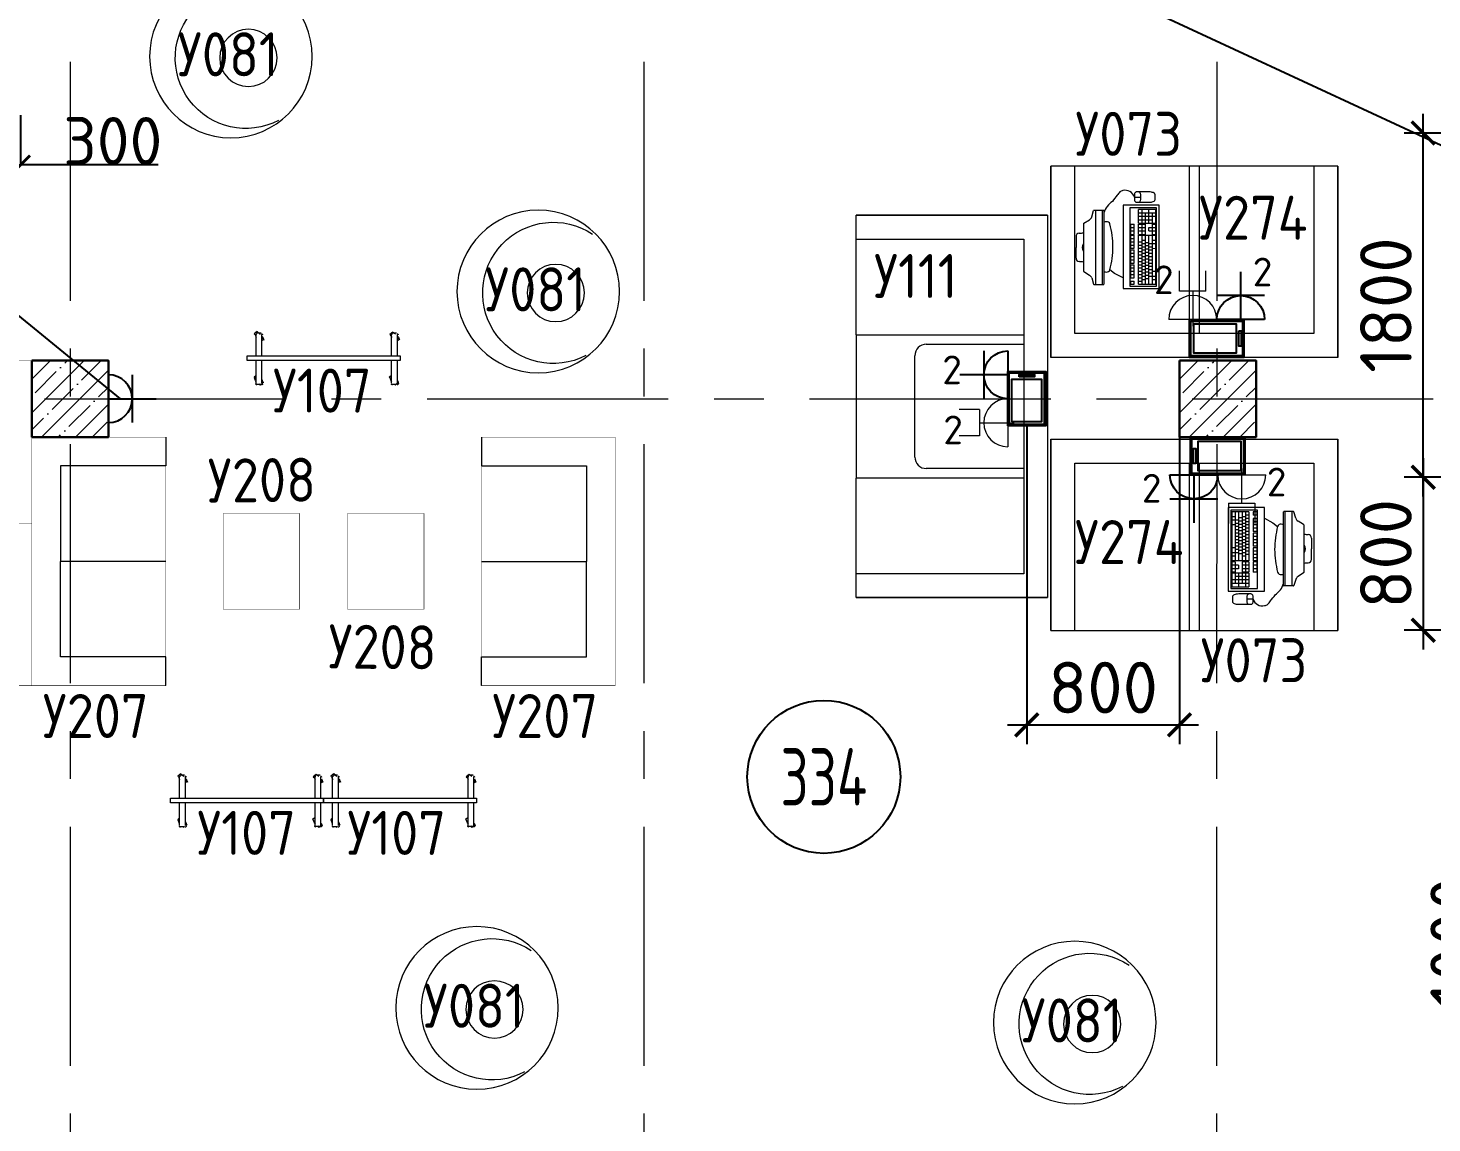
# Model space of a CAD drawing. Header units: millimetres. Extents: x -8417289 to 9420486, y 0 to 166066.
# Drawn here: x 63422 to 70762, y 120814 to 126539 of the extents above; entities that cross this region are included whole.
import ezdxf
from ezdxf import colors
from ezdxf.entities.mleader import LeaderData, LeaderLine
from ezdxf.enums import TextEntityAlignment as Align
from ezdxf.math import Vec2, Vec3

# ---------------------------------------------------------------- set-up
doc = ezdxf.new("R2010")
doc.units = ezdxf.units.MM
doc.header["$MEASUREMENT"] = 0
doc.header["$PDMODE"] = 3
doc.header["$PDSIZE"] = -4
doc.linetypes.add('CENTER', pattern=[2, 1.25, -0.25, 0.25, -0.25])
doc.layers.get('0').update_dxf_attribs({"color": 250, "lineweight": 9})
doc.layers.get('Defpoints').update_dxf_attribs({"color": 6})
for name, color, linetype, lineweight in [('АР_Колонны', 250, 'Continuous', 30), ('АР_Колонны Штрих', 250, 'Continuous', 5), ('АР_Маркер экспликации', 239, 'Continuous', 13), ('АР_Номер помещения', 1, 'Continuous', 25), ('АР_Оси', 195, 'Continuous', 9), ('ТХ_мебель передв', 250, 'Continuous', 13), ('ТХ_мебель_библ', 250, 'Continuous', 13), ('ТХ_обор_комп принт', 30, 'Continuous', 13), ('ТХ_ОСНОВНОЙ', 103, 'Continuous', 25), ('ТХ_розетки СС', 3, 'Continuous', 0)]:
    doc.layers.add(name, color=color, linetype=linetype, lineweight=lineweight)
doc.layers.add('ТХ_Задание КР', color=7, linetype='Continuous', true_color=0x9a5430)
for name, color, linetype in [('ТХ_мебель_библ_поз', 47, 'Continuous'), ('ТХ_обор_комп принт_поз', 30, 'Continuous'), ('ТХ_привязки ЭО', 96, 'Continuous'), ('ТХ_привязки_СС', 3, 'Continuous'), ('ТХ_привязки_ЭО', 96, 'Continuous'), ('ТХ_примечание', 40, 'Continuous'), ('ТХ_размеры', 240, 'Continuous'), ('ТХ_розетки ЭО', 86, 'Continuous')]:
    doc.layers.add(name, color=color, linetype=linetype)
doc.styles.add('GOST 2.304', font='CS_Gost2304.shx')
doc.styles.add('gost_A', font='CS_Gost2304.shx', dxfattribs={"width": 0.71})
doc.styles.add('ISOCPEUR', font='isocpeur.TTF')
doc.styles.add('ISOCPEUR_1', font='isocpeur.TTF', dxfattribs={"width": 0.9, "height": 250})
doc.styles.add('ГОСТ 2.304', font='isocpeur.TTF', dxfattribs={"width": 0.7})
doc.dimstyles.new('R_100', dxfattribs={"dimtxt": 270, "dimasz": 120, "dimexe": 100, "dimexo": 0, "dimgap": 60, "dimtad": 1, "dimdec": 0, "dimrnd": 50, "dimzin": 0, "dimdsep": 46, "dimtxsty": 'ISOCPEUR', "dimblk": 'ARCHTICK', "dimcen": 0, "dimdle": 100, "dimclrd": 256, "dimclre": 256, "dimclrt": 256, "dimadec": 0, "dimazin": 0, "dimtfac": 2, "dimtdec": 0, "dimtofl": 0, "dimtmove": 1, "dimatfit": 3, "dimfxl": 1, "dimtvp": 3, "dimtolj": 1, "dimtzin": 0, "dimarcsym": 0})
doc.dimstyles.new('Копия SPDS', dxfattribs={"dimtxt": 250, "dimasz": 100, "dimexe": 0.5, "dimexo": 0.625, "dimtad": 1, "dimdec": 0, "dimrnd": 10, "dimtxsty": 'ISOCPEUR', "dimblk": 'ARCHTICK', "dimcen": 2.5, "dimdle": 0.5, "dimclrd": 256, "dimclre": 256, "dimclrt": 256, "dimadec": 0, "dimazin": 2, "dimtfac": 0.75, "dimtdec": 0, "dimtmove": 1, "dimatfit": 3, "dimfxl": 1, "dimtolj": 1, "dimarcsym": 1})

# ---------------------------------------------------------------- blocks, each defined once
blk = doc.blocks.new('*U221')
at = {"layer": 'АР_Номер помещения', "color": 7}
blk.add_circle((-18064.7, 1960.7), 400, dxfattribs=at)
at = {"color": 7, "style": 'ISOCPEUR', "width": 0.7, "flags": 1}
blk.add_attdef('КАТЕГОРИЯ', (-499.2, -2092.2), '', height=250, dxfattribs=at)
at = {"layer": 'АР_Номер помещения', "color": 7, "style": 'ISOCPEUR', "width": 0.7}
blk.add_attdef('НОМЕР_ПОМЕЩЕНИЯ', text='', height=300, dxfattribs=at).set_placement((-18064.7, 1960.7), align=Align.MIDDLE_CENTER)
blk = doc.blocks.new('У111')
at = {"layer": 'ТХ_мебель_библ', "lineweight": 0, "ltscale": 100, "transparency": 33554687}
for p, q in [((261985.3, -185643.1), (261985.3, -186643.1)), ((261985.3, -185643.1), (263985.3, -185643.1)), ((261985.3, -186643.1), (261985.3, -185643.1)), ((263985.3, -185643.1), (263985.3, -186643.1)), ((263985.3, -186643.1), (263985.3, -185643.1)), ((262110.3, -185768.1), (263860.3, -185768.1)), ((262110.3, -186643.1), (262110.3, -185768.1)), ((262610.3, -186643.1), (262610.3, -185768.1)), ((262660.3, -186277.1), (262660.3, -185768.1)), ((263310.3, -185768.1), (263310.3, -186277.1)), ((263360.3, -185768.1), (263360.3, -186643.1)), ((263860.3, -185768.1), (263860.3, -186643.1)), ((263250.3, -186337.1), (262720.3, -186337.1)), ((262610.3, -186643.1), (261985.3, -186643.1)), ((262610.3, -186643.1), (263360.3, -186643.1)), ((263985.3, -186643.1), (263360.3, -186643.1))]:
    blk.add_line(p, q, dxfattribs=at)
for centre, start, end in [((262720.3, -186277.1), 180, 270), ((263250.3, -186277.1), 270, 0)]:
    blk.add_arc(centre, 60, start, end, dxfattribs=at)
blk = doc.blocks.new('_ArchTick')
at = {"color": 0, "linetype": 'ByBlock', "const_width": 0.15}
blk.add_lwpolyline([(-0.5, -0.5), (0.5, 0.5)], dxfattribs=at)
blk = doc.blocks.new('*D2190')
at = {"layer": 'Defpoints', "color": 0, "lineweight": 13, "transparency": 16777216}
for p in [(63082.8, 126083.5), (63382.4, 126083.5), (63382.4, 125823.1)]:
    blk.add_point(p, dxfattribs=at)
at = {"layer": 'ТХ_размеры', "lineweight": -2, "transparency": 16777216}
for p, q in [((63082.8, 126082.9), (63082.8, 125822.6)), ((63382.4, 126082.9), (63382.4, 125822.6)), ((63082.3, 125823.1), (63382.9, 125823.1)), ((64103.1, 125823.1), (63382.4, 125823.1))]:
    blk.add_line(p, q, dxfattribs=at)
at = {"layer": 'ТХ_размеры', "lineweight": -2, "transparency": 16777216, "xscale": 100, "yscale": 100, "zscale": 100, "rotation": 180}
blk.add_blockref('_ArchTick', (63082.8, 125823.1), dxfattribs=at)
at = {"layer": 'ТХ_размеры', "lineweight": -2, "transparency": 16777216, "xscale": 100, "yscale": 100, "zscale": 100}
blk.add_blockref('_ArchTick', (63382.4, 125823.1), dxfattribs=at)
at = {"layer": 'ТХ_размеры', "transparency": 16777216, "insert": (63865, 125948.8), "char_height": 250, "attachment_point": 5, "style": 'ISOCPEUR'}
blk.add_mtext('\\A1;300', dxfattribs=at)
blk = doc.blocks.new('ПК-2')
at = {"extrusion": (6.19742e-05, -0.000470712, 1)}
for p, q in [((7035967.1, 1186827.6, 95), (7035877.1, 1186827.5, 95.1)), ((7035877.1, 1186827.5, 95.1), (7035877.6, 1186571, 94.9)), ((7035895.1, 1186827.5, 95.1), (7035895.6, 1186571, 94.9)), ((7035913.1, 1186827.5, 95.1), (7035913.6, 1186571, 94.9)), ((7035931.1, 1186827.6, 95.1), (7035931.6, 1186571.1, 94.9)), ((7035949.1, 1186827.6, 95.1), (7035949.6, 1186571.1, 94.9)), ((7035967.1, 1186827.6, 95), (7035967.6, 1186571.1, 94.9)), ((7036007.6, 1186827.7, 95), (7035989.6, 1186827.7, 95)), ((7036148.9, 1186442.6, 94.9), (7036148.1, 1186827.8, 95)), ((7036200.3, 1186829.7, 95), (7036149.9, 1186829.6, 95)), ((7036157.9, 1186440.8, 94.9), (7036157.1, 1186829.6, 95)), ((7036193.9, 1186440.9, 94.9), (7036193.1, 1186829.7, 95)), ((7036212.2, 1186795.1, 95), (7036202.1, 1186827.9, 95)), ((7036253.1, 1186761.9, 95), (7036223.8, 1186780.1, 95)), ((7036255.8, 1186512.8, 94.9), (7036255.4, 1186758, 95)), ((7036294.4, 1186691.8, 95), (7036294.6, 1186635.5, 94.9)), ((7036294.7, 1186579.1, 94.9), (7036294.6, 1186635.5, 94.9)), ((7035877.6, 1186566.5, 94.9), (7035877.7, 1186512.5, 94.9)), ((7035895.6, 1186566.5, 94.9), (7035895.7, 1186512.5, 94.9)), ((7035913.7, 1186548.5, 94.9), (7035913.7, 1186530.5, 94.9)), ((7035931.6, 1186566.6, 94.9), (7035931.7, 1186512.6, 94.9)), ((7035949.6, 1186566.6, 94.9), (7035949.7, 1186512.6, 94.9)), ((7035967.6, 1186566.6, 94.9), (7035967.7, 1186512.6, 94.9)), ((7035877.7, 1186508, 94.9), (7035877.9, 1186436, 94.9)), ((7035895.7, 1186508, 94.9), (7035895.9, 1186454, 94.9)), ((7035913.7, 1186508, 94.9), (7035913.9, 1186436, 94.9)), ((7035931.7, 1186508.1, 94.9), (7035931.9, 1186454.1, 94.9)), ((7035949.7, 1186508.1, 94.9), (7035949.9, 1186436.1, 94.9)), ((7035967.7, 1186508.1, 94.9), (7035967.9, 1186436.1, 94.9)), ((7036212.8, 1186475.5, 94.9), (7036202.9, 1186442.7, 94.9)), ((7036253.6, 1186508.9, 94.9), (7036224.3, 1186490.6, 94.9)), ((7035877.9, 1186436, 94.9), (7035967.9, 1186436.1, 94.9)), ((7036201.1, 1186440.9, 94.9), (7036150.7, 1186440.8, 94.9))]:
    blk.add_line(p, q, dxfattribs=at)
at = {"extrusion": (6.19742e-05, -0.000470712, 1), "elevation": -27.6}
for points in [[(7035859.1, 1186850), (7035859.9, 1186413.5), (7036048.9, 1186413.9), (7036048.1, 1186850.4)], [(7035872.6, 1186836.6), (7035873.4, 1186427.1), (7036012.9, 1186427.3), (7036012.1, 1186836.8)]]:
    blk.add_lwpolyline(points, close=True, dxfattribs=at)
for points in [[(7035989.6, 1186827.8), (7035989.7, 1186810.7)], [(7036007.6, 1186827.8), (7036007.7, 1186810.7)], [(7035895.2, 1186802), (7035877.2, 1186801.9)], [(7035895.2, 1186784.9), (7035877.2, 1186784.8)], [(7035895.3, 1186759.2), (7035877.3, 1186759.2)], [(7035913.2, 1186784.9), (7035895.2, 1186784.9)], [(7035913.2, 1186767.8), (7035895.2, 1186767.8)], [(7035913.3, 1186750.7), (7035895.3, 1186750.7)], [(7035931.2, 1186796.6), (7035913.2, 1186796.5)], [(7035931.2, 1186779.5), (7035913.2, 1186779.4)], [(7035931.2, 1186762.4), (7035913.2, 1186762.3)], [(7035949.2, 1186802.1), (7035931.2, 1186802)], [(7035949.2, 1186785), (7035931.2, 1186784.9)], [(7035949.2, 1186767.9), (7035931.2, 1186767.8)], [(7035949.3, 1186750.8), (7035931.3, 1186750.7)], [(7035967.2, 1186810.6), (7035949.2, 1186810.6)], [(7035967.2, 1186793.5), (7035949.2, 1186793.5)], [(7035967.2, 1186776.4), (7035949.2, 1186776.4)], [(7035967.3, 1186759.3), (7035949.3, 1186759.3)], [(7036007.7, 1186810.7), (7035989.7, 1186810.7)], [(7035989.7, 1186793.6), (7035989.8, 1186725.2)], [(7036007.7, 1186793.6), (7035989.7, 1186793.6)], [(7036007.7, 1186776.5), (7035989.7, 1186776.5)], [(7036007.8, 1186759.4), (7035989.8, 1186759.4)], [(7036007.7, 1186793.6), (7036007.8, 1186725.2)], [(7036048.2, 1186794.9), (7036092.7, 1186771.5), (7036117.2, 1186751.9)], [(7035913.3, 1186733.6), (7035895.3, 1186733.6)], [(7035913.3, 1186716.5), (7035895.3, 1186716.5)], [(7035913.4, 1186699.4), (7035895.4, 1186699.4)], [(7035913.4, 1186682.3), (7035895.4, 1186682.3)], [(7035931.3, 1186745.3), (7035913.3, 1186745.2)], [(7035931.3, 1186728.2), (7035913.3, 1186728.1)], [(7035931.3, 1186711.1), (7035913.3, 1186711)], [(7035931.4, 1186694), (7035913.4, 1186693.9)], [(7035931.4, 1186676.9), (7035913.4, 1186676.8)], [(7035949.3, 1186733.7), (7035931.3, 1186733.6)], [(7035949.3, 1186716.6), (7035931.3, 1186716.5)], [(7035949.4, 1186699.5), (7035931.4, 1186699.4)], [(7035949.4, 1186682.4), (7035931.4, 1186682.3)], [(7035967.3, 1186742.2), (7035949.3, 1186742.2)], [(7035967.3, 1186725.1), (7035949.3, 1186725.1)], [(7035967.3, 1186708), (7035949.3, 1186708)], [(7035967.4, 1186690.9), (7035949.4, 1186690.9)], [(7035967.4, 1186673.8), (7035949.4, 1186673.8)], [(7036007.8, 1186742.3), (7035989.8, 1186742.3)], [(7036007.8, 1186725.2), (7035989.8, 1186725.2)], [(7035989.8, 1186716.6), (7035990, 1186648.2)], [(7036007.8, 1186716.7), (7035989.8, 1186716.6)], [(7036007.9, 1186699.6), (7035989.9, 1186699.5)], [(7036007.9, 1186682.5), (7035989.9, 1186682.4)], [(7036007.8, 1186716.7), (7036008, 1186648.3)], [(7035895.5, 1186639.5), (7035877.5, 1186639.5)], [(7035895.5, 1186613.9), (7035877.5, 1186613.8)], [(7035913.4, 1186665.2), (7035895.4, 1186665.2)], [(7035913.5, 1186648.1), (7035895.5, 1186648.1)], [(7035913.5, 1186631), (7035895.5, 1186631)], [(7035913.5, 1186613.9), (7035895.5, 1186613.9)], [(7035931.4, 1186659.8), (7035913.4, 1186659.7)], [(7035931.5, 1186642.7), (7035913.5, 1186642.6)], [(7035931.5, 1186625.6), (7035913.5, 1186625.5)], [(7035931.5, 1186608.5), (7035913.5, 1186608.4)], [(7035949.4, 1186665.3), (7035931.4, 1186665.2)], [(7035949.5, 1186648.2), (7035931.5, 1186648.1)], [(7035949.5, 1186631.1), (7035931.5, 1186631)], [(7035949.5, 1186614), (7035931.5, 1186613.9)], [(7035967.4, 1186656.7), (7035949.4, 1186656.7)], [(7035967.5, 1186639.6), (7035949.5, 1186639.6)], [(7035967.5, 1186622.5), (7035949.5, 1186622.5)], [(7035967.5, 1186605.4), (7035949.5, 1186605.4)], [(7036007.9, 1186665.4), (7035989.9, 1186665.3)], [(7036008, 1186648.3), (7035990, 1186648.2)], [(7035990, 1186639.7), (7035990.1, 1186571.3)], [(7036008, 1186639.7), (7035990, 1186639.7)], [(7036008, 1186622.6), (7035990, 1186622.6)], [(7036008, 1186605.5), (7035990, 1186605.5)], [(7036008, 1186639.7), (7036008.1, 1186571.3)], [(7035895.6, 1186596.8), (7035877.6, 1186596.7)], [(7035967.6, 1186571.2), (7035877.6, 1186571.1)], [(7035895.6, 1186566.6), (7035877.6, 1186566.6)], [(7035913.7, 1186548.6), (7035877.7, 1186548.6)], [(7035913.7, 1186530.6), (7035877.7, 1186530.6)], [(7035949.6, 1186596.9), (7035931.6, 1186596.8)], [(7035967.6, 1186566.7), (7035931.6, 1186566.7)], [(7035967.7, 1186548.7), (7035931.7, 1186548.7)], [(7035967.7, 1186530.7), (7035931.7, 1186530.7)], [(7036008.1, 1186588.4), (7035990.1, 1186588.4)], [(7036008.1, 1186571.3), (7035990.1, 1186571.3)], [(7035990.1, 1186566.8), (7035990.2, 1186512.8)], [(7036008.1, 1186566.8), (7035990.1, 1186566.8)], [(7036008.2, 1186548.8), (7035990.2, 1186548.8)], [(7036008.2, 1186530.8), (7035990.2, 1186530.8)], [(7036008.1, 1186566.8), (7036008.2, 1186512.8)], [(7035895.7, 1186512.6), (7035877.7, 1186512.6)], [(7035967.7, 1186508.2), (7035877.7, 1186508.1)], [(7035967.8, 1186472.2), (7035877.8, 1186472.1)], [(7035967.8, 1186454.2), (7035877.8, 1186454.1)], [(7035967.8, 1186490.2), (7035895.8, 1186490.1)], [(7035967.7, 1186512.7), (7035931.7, 1186512.7)], [(7036008.2, 1186512.8), (7035990.2, 1186512.8)], [(7036008.2, 1186512.8), (7035990.2, 1186512.8)], [(7035989.9, 1186371.7), (7035957, 1186371.6)]]:
    blk.add_lwpolyline(points, dxfattribs=at)
for points in [[(7035989.9, 1186371.7, 0.397637), (7036050, 1186337.9, 0.110351), (7036066.5, 1186345.2, 0.08312), (7036079.9, 1186362.3, 0.014729), (7036105, 1186394.7, 0.170175), (7036148.8, 1186454, -0.037673)], [(7035968.4, 1186398.6, 0.114539), (7035964.1, 1186397.6, 0.103755), (7035960.3, 1186394.6, 0.091433), (7035957.9, 1186390.4, 0.084292), (7035957, 1186385.1), (7035957.1, 1186358.1, 0.084292), (7035958, 1186352.8, 0.091433), (7035960.4, 1186348.6, 0.103755), (7035964.2, 1186345.6, 0.114539), (7035968.5, 1186344.6, 0.114539)]]:
    blk.add_lwpolyline(points, format="xyb", dxfattribs=at)
blk.add_lwpolyline([(7035881.8, 1186384.9), (7035881.9, 1186357.9, 0.19919), (7035883.7, 1186353.6, 0.098412), (7035891.5, 1186348.4, 0.055653), (7035901.3, 1186345.6, 0.042416), (7035914.6, 1186344.5), (7035978.5, 1186344.6, 0.114539), (7035982.8, 1186345.6, 0.103755), (7035986.6, 1186348.6, 0.091433), (7035989, 1186352.9, 0.084292), (7035989.9, 1186358.2), (7035989.8, 1186385.2, 0.084292), (7035988.9, 1186390.4, 0.091433), (7035986.5, 1186394.7, 0.103755), (7035982.7, 1186397.7, 0.114539), (7035978.4, 1186398.6), (7035914.5, 1186398.5, 0.042416), (7035901.2, 1186397.4, 0.055653), (7035891.4, 1186394.5, 0.098412), (7035883.6, 1186389.3, 0.19919)], format="xyb", close=True, dxfattribs=at)
at = {"extrusion": (6.19742e-05, -0.000470712, 1)}
for centre, radius, start, end in [((7036149.9, 1186827.9, -27.6), 1.8, 90.10908, 180.10908), ((7036200.3, 1186828, -27.6), 1.8, 0.10908, 90.10908), ((7036579.1, 1186631.2, -27.6), 477.4, 165.36479, 179.87909), ((7036134.2, 1186746.1, -27.6), 18, 82.93309, 161.30576), ((7036116.2, 1186600.9, -27.6), 164.3, 78.76539, 82.93309), ((7036238, 1186803.1, -27.6), 27, 197.11449, 238.14153), ((7036250.8, 1186758.1, -27.6), 4.5, 0.10908, 59.63009), ((7036293.3, 1186965.7, -27.6), 256.3, 261.50958, 266.47869), ((7036276.4, 1186691.9, -27.6), 18, 0.10908, 86.47869), ((7036579.1, 1186635.1, -27.6), 477.4, 180.33908, 194.85338), ((7036228.8, 1186635.5, -27.6), 33.8, 322.7271, 37.49107), ((7036294.5, 1186305.4, -27.6), 256.3, 93.73948, 98.70859), ((7036276.6, 1186579.2, -27.6), 18, 273.73948, 0.10908), ((7036134.7, 1186518.5, -27.6), 18, 198.9124, 277.28508), ((7036116.1, 1186663.6, -27.6), 164.3, 277.28508, 281.45277), ((7036238.7, 1186467.8, -27.6), 27, 122.07664, 163.10368), ((7036251.3, 1186512.9, -27.6), 4.5, 300.58808, 0.10908), ((7036150.6, 1186442.7, -27.6), 1.8, 180.10908, 270.10908), ((7036201, 1186442.8, -27.6), 1.8, 270.10908, 0.10908)]:
    blk.add_arc(centre, radius, start, end, dxfattribs=at)
blk = doc.blocks.new('У274')
at = {"layer": 'ТХ_мебель_библ', "lineweight": 0, "ltscale": 100, "transparency": 33554687}
for p, q in [((264576, -185591.2, 0), (264576, -186591.2, 0)), ((264576, -186591.2, 0), (264576, -185591.2, 0)), ((264576, -186591.2, 0), (264576, -185591.2, 0)), ((264576, -185591.2, 0), (266076, -185591.2, 0)), ((266076, -185591.2, 0), (266076, -186591.2, 0)), ((266076, -186591.2, 0), (266076, -185591.2, 0)), ((264701, -186591.2, 0), (264701, -185716.2, 0)), ((264701, -185716.2, 0), (265951, -185716.2, 0)), ((265301, -186591.2, 0), (265301, -185716.2, 0)), ((265351, -185716.2, 0), (265351, -186591.2, 0)), ((265951, -185716.2, 0), (265951, -186591.2, 0)), ((264576, -186591.2, 0), (264701, -186591.2, 0)), ((264701, -186591.2, 0), (265951, -186591.2, 0)), ((265951, -186591.2, 0), (266076, -186591.2, 0))]:
    blk.add_line(p, q, dxfattribs=at)
blk = doc.blocks.new('У207')
at = {"ltscale": 0.1, "const_width": 2}
blk.add_lwpolyline([(265193, -187460.4), (265893, -187460.4), (265893, -188760.4), (265193, -188760.4)], close=True, dxfattribs=at)
at = {"ltscale": 0.1}
for points in [[(265193, -187460.4), (265193, -187610.4), (265743, -187610.4), (265743, -188110.4)], [(265193, -188760.4), (265193, -188610.4), (265743, -188610.4), (265743, -188110.4)], [(265193, -188110.4), (265743, -188110.4)]]:
    blk.add_lwpolyline(points, dxfattribs=at)
blk = doc.blocks.new('frecn gthtujhjlrf 800')
blk.add_lwpolyline([(-5074.6, 58291.6), (-5049.6, 58291.6), (-5049.6, 59091.6), (-5074.6, 59091.6)], close=True)
at = {"lineweight": 0}
for points in [[(-4970.4, 59077.4), (-4966.4, 59085.4), (-4954.5, 59077.4)], [(-5197.6, 59049.7), (-5197.6, 59073.6)], [(-5193.6, 59077.6), (-5078, 59077.5)], [(-5078.1, 59045.6), (-5193.6, 59045.7)], [(-5153.8, 59045.7), (-5161.8, 59033.7), (-5173.7, 59045.7)], [(-4938.6, 59045.5), (-5046.2, 59045.6)], [(-5046.1, 59077.5), (-4938.5, 59077.4)], [(-4930.6, 59057.5), (-4926.6, 59053.5), (-4938.6, 59037.6), (-4946.5, 59045.5)], [(-4930.6, 59073.4), (-4930.6, 59049.5)], [(-5197.9, 58341.2), (-5197.9, 58365.1), (-5201.9, 58361.1), (-5197.9, 58357.2)], [(-5181.9, 58369.1), (-5189.9, 58377.1), (-5193.9, 58369.1), (-5078.3, 58369)], [(-5046.4, 58369), (-4938.8, 58368.9)], [(-4970.7, 58369), (-4962.7, 58376.9), (-4954.8, 58369)], [(-4930.9, 58353), (-4922.9, 58345), (-4934.9, 58329.1), (-4942.8, 58337.1)], [(-4930.9, 58364.9), (-4930.9, 58341)], [(-5078.3, 58337.2), (-5193.9, 58337.2)], [(-5154.1, 58337.2), (-5162, 58329.2), (-5174, 58337.2)], [(-4938.9, 58337.1), (-5046.5, 58337.1)]]:
    blk.add_lwpolyline(points, dxfattribs=at)
blk.add_lwpolyline([(-5203.9, 59070.7, 0.044658), (-5197.6, 59061.7), (-5201.6, 59065.6), (-5189.6, 59081.6), (-5185.6, 59077.6)], format="xyb", dxfattribs=at)
for centre, radius, start, end in [((-4980.4, 59031.6), 57.8, 56.74447, 76.60244), ((-5195.6, 59075.6), 5.98, 89.96162, 179.9619), ((-5195.6, 59051.7), 5.98, 179.96162, 269.9619), ((-5207.6, 59027.8), 57.8, 62.29255, 76.60243), ((-5151.7, 59095.5), 57.8, 234.11356, 256.60228), ((-4924.6, 59099.3), 57.8, 239.233, 256.60239), ((-4940.6, 59051.5), 5.98, 269.96162, 359.9619), ((-4940.5, 59075.4), 5.98, 359.96162, 89.9619), ((-4980.4, 59031.6), 57.8, 25.43903, 38.1777), ((-5152, 58387), 57.8, 205.43892, 212.84397), ((-5195.9, 58367.1), 5.98, 89.96162, 179.9619), ((-5203.9, 58319.3), 57.8, 59.42525, 76.60232), ((-4980.7, 58323.1), 57.8, 55.98102, 76.60235), ((-4940.8, 58366.9), 5.98, 359.96162, 89.9619), ((-4980.7, 58323.1), 57.8, 25.43882, 39.82591), ((-5195.9, 58343.2), 5.98, 179.96162, 269.9619), ((-5152, 58387), 57.8, 236.56888, 256.6024), ((-4924.9, 58390.9), 57.8, 240.07353, 256.60241), ((-4940.8, 58343), 5.98, 269.96162, 359.9619)]:
    blk.add_arc(centre, radius, start, end, dxfattribs=at)
blk = doc.blocks.new('У208-2')
at = {"layer": 'ТХ_мебель_библ', "const_width": 2}
blk.add_lwpolyline([(64442.4, 124000.7), (64842.4, 124000.7), (64842.4, 123500.7), (64442.4, 123500.7)], close=True, dxfattribs=at)
blk = doc.blocks.new('У112')
at = {"layer": 'ТХ_мебель_библ', "lineweight": 0, "ltscale": 100, "transparency": 33554687, "const_width": 2}
blk.add_lwpolyline([(262557.9, -187928.7), (262557.9, -188328.7), (261707.9, -188328.7), (261707.9, -187928.7)], close=True, dxfattribs=at)
blk = doc.blocks.new('пуф мешок д850')
for centre, radius in [((-5916.6, 23036.1), 425), ((-6008, 23029.4), 149.7)]:
    blk.add_circle(centre, radius)
blk.add_arc((-5995.2, 23029.9), 369.3, 241.95581, 123.21955)
blk = doc.blocks.new('*D3167')
at = {"layer": 'Defpoints', "color": 0, "linetype": 'ByBlock', "lineweight": 13, "ltscale": 500, "transparency": 16777216}
for p in [(72194.4, 124190.3), (70716.5, 123390.3), (72392.4, 123390.3)]:
    blk.add_point(p, dxfattribs=at)
at = {"layer": 'ТХ_привязки_ЭО', "linetype": 'ByBlock', "lineweight": -2, "ltscale": 500, "transparency": 16777216}
for p, q in [((70716.5, 124290.3), (70716.5, 123290.3)), ((72194.4, 124190.3), (70616.5, 124190.3)), ((72392.4, 123390.3), (70616.5, 123390.3))]:
    blk.add_line(p, q, dxfattribs=at)
at = {"layer": 'ТХ_привязки_ЭО', "linetype": 'ByBlock', "lineweight": -2, "ltscale": 500, "transparency": 16777216, "xscale": 120, "yscale": 120, "zscale": 120}
for p, rotation in [((70716.5, 124190.3), 90), ((70716.5, 123390.3), 270)]:
    blk.add_blockref('_ArchTick', p, dxfattribs=dict(at, rotation=rotation))
at = {"layer": 'ТХ_привязки_ЭО', "linetype": 'ByBlock', "lineweight": 13, "ltscale": 500, "transparency": 16777216, "insert": (70521.5, 123790.3), "char_height": 270, "attachment_point": 5, "rotation": 90, "style": 'ISOCPEUR'}
blk.add_mtext('\\A1;800', dxfattribs=at)
blk = doc.blocks.new('*D3168')
at = {"layer": 'Defpoints', "color": 0, "linetype": 'ByBlock', "lineweight": 13, "ltscale": 500, "transparency": 16777216}
for p in [(72392.4, 122260.3), (71084, 121258.3), (72194.4, 121258.3)]:
    blk.add_point(p, dxfattribs=at)
at = {"layer": 'ТХ_привязки_ЭО', "linetype": 'ByBlock', "lineweight": -2, "ltscale": 500, "transparency": 16777216}
for p, q in [((71084, 122360.3), (71084, 121158.3)), ((72392.4, 122260.3), (70984, 122260.3)), ((72194.4, 121258.3), (70984, 121258.3))]:
    blk.add_line(p, q, dxfattribs=at)
at = {"layer": 'ТХ_привязки_ЭО', "linetype": 'ByBlock', "lineweight": -2, "ltscale": 500, "transparency": 16777216, "xscale": 120, "yscale": 120, "zscale": 120}
for p, rotation in [((71084, 122260.3), 90), ((71084, 121258.3), 270)]:
    blk.add_blockref('_ArchTick', p, dxfattribs=dict(at, rotation=rotation))
at = {"layer": 'ТХ_привязки_ЭО', "linetype": 'ByBlock', "lineweight": 13, "ltscale": 500, "transparency": 16777216, "insert": (70889, 121759.3), "char_height": 270, "attachment_point": 5, "rotation": 90, "style": 'ISOCPEUR'}
blk.add_mtext('\\A1;1000', dxfattribs=at)
blk = doc.blocks.new('Лючок ДКС 6 роз')
at = {"color": 0, "linetype": 'ByBlock', "lineweight": -2, "ltscale": 40}
for points in [[(-142, 99), (142, 99), (142, -99), (-142, -99), (-142, 99)], [(-135, 91), (135, 91), (135, -91), (-135, -91), (-135, 91)]]:
    blk.add_lwpolyline(points, dxfattribs=at)
for points in [[(-120.1, 77.2), (102.1, 77.2), (102.1, -77.2), (-120.1, -77.2)], [(114.7, 39.8), (127.4, 39.8), (127.4, -39.8), (114.7, -39.8)]]:
    blk.add_lwpolyline(points, close=True, dxfattribs=at)
blk = doc.blocks.new('*U3110')
at = {"color": 0, "linetype": 'ByBlock', "lineweight": -2}
for p, q in [((0, 2.5), (0, -2.5)), ((2.5, 2.5), (2.5, -2.5)), ((0, 0), (2.5, 0)), ((2.5, 0), (5, 0))]:
    blk.add_line(p, q, dxfattribs=at)
blk.add_arc((0, 0), 2.5, 270, 90, dxfattribs=at)
at = {"style": 'GOST 2.304', "width": 0.8, "flags": 1}
blk.add_attdef('MARKA', (-9.86, 4.54), '', height=2.5, dxfattribs=at)
at = {"ltscale": 50, "style": 'gost_A', "width": 0.71}
blk.add_attdef('№GRUP', text='', height=2.5, dxfattribs=at).set_placement((5.14, 6.05), align=Align.MIDDLE_CENTER)
blk = doc.blocks.new('RG45 блок на 2 шт')
at = {"color": 0, "linetype": 'ByBlock', "lineweight": -2, "ltscale": 100}
for p, q in [((-22.3, 120.5), (-22.3, -120.5)), ((-163.9, 66.1), (-265.9, 66.1)), ((-163.9, 66.1), (-163.9, -66.1)), ((-163.9, 0), (10.4, 0)), ((-163.9, -66.1), (-265.9, -66.1))]:
    blk.add_line(p, q, dxfattribs=at)
blk.add_arc((-22.3, 0), 120.5, 90, 270, dxfattribs=at)
blk = doc.blocks.new('*D3172')
at = {"layer": 'Defpoints', "color": 0, "linetype": 'ByBlock', "lineweight": 13, "ltscale": 500, "transparency": 16777216}
for p in [(70716.5, 125990.3), (72392.4, 125990.3, 0), (71275, 124190.3)]:
    blk.add_point(p, dxfattribs=at)
at = {"layer": 'ТХ_привязки_ЭО', "linetype": 'ByBlock', "lineweight": -2, "ltscale": 500, "transparency": 16777216}
for p, q in [((70716.5, 124090.3), (70716.5, 126090.3)), ((72392.4, 125990.3), (70616.5, 125990.3)), ((71275, 124190.3), (70616.5, 124190.3))]:
    blk.add_line(p, q, dxfattribs=at)
at = {"layer": 'ТХ_привязки_ЭО', "linetype": 'ByBlock', "lineweight": -2, "ltscale": 500, "transparency": 16777216, "xscale": 120, "yscale": 120, "zscale": 120}
for p, rotation in [((70716.5, 125990.3), 90), ((70716.5, 124190.3), 270)]:
    blk.add_blockref('_ArchTick', p, dxfattribs=dict(at, rotation=rotation))
at = {"layer": 'ТХ_привязки_ЭО', "linetype": 'ByBlock', "lineweight": 13, "ltscale": 500, "transparency": 16777216, "insert": (70521.5, 125090.3), "char_height": 270, "attachment_point": 5, "rotation": 90, "style": 'ISOCPEUR'}
blk.add_mtext('\\A1;1800', dxfattribs=at)
blk = doc.blocks.new('*D3173')
at = {"layer": 'Defpoints', "color": 0, "linetype": 'ByBlock', "lineweight": 13, "ltscale": 500, "transparency": 16777216}
for p in [(68643.6, 124465.7), (69442.4, 124465.7), (69442.4, 122895.5)]:
    blk.add_point(p, dxfattribs=at)
at = {"layer": 'ТХ_привязки_ЭО', "linetype": 'ByBlock', "lineweight": -2, "ltscale": 500, "transparency": 16777216}
for p, q in [((68643.6, 124465.7), (68643.6, 122795.5)), ((69442.4, 124465.7), (69442.4, 122795.5)), ((68543.6, 122895.5), (69542.4, 122895.5))]:
    blk.add_line(p, q, dxfattribs=at)
at = {"layer": 'ТХ_привязки_ЭО', "linetype": 'ByBlock', "lineweight": -2, "ltscale": 500, "transparency": 16777216, "xscale": 120, "yscale": 120, "zscale": 120, "rotation": 180}
blk.add_blockref('_ArchTick', (68643.6, 122895.5), dxfattribs=at)
at = {"layer": 'ТХ_привязки_ЭО', "linetype": 'ByBlock', "lineweight": -2, "ltscale": 500, "transparency": 16777216, "xscale": 120, "yscale": 120, "zscale": 120}
blk.add_blockref('_ArchTick', (69442.4, 122895.5), dxfattribs=at)
at = {"layer": 'ТХ_привязки_ЭО', "linetype": 'ByBlock', "lineweight": 13, "ltscale": 500, "transparency": 16777216, "insert": (69043, 123090.5), "char_height": 270, "attachment_point": 5, "style": 'ISOCPEUR'}
blk.add_mtext('\\A1;800', dxfattribs=at)
blk = doc.blocks.new('_DotBlank')
at = {"color": 0, "linetype": 'ByBlock', "lineweight": -2}
blk.add_line((-0.5, 0), (-1, 0), dxfattribs=at)
blk.add_circle((0, 0), 0.5, dxfattribs=at)
blk = doc.blocks.new('_None')

msp = doc.modelspace()

# ---------------------------------------------------------------- hatches: boundary and pattern name
at = {"layer": 'АР_Колонны Штрих', "ltscale": 100}
h = msp.add_hatch(dxfattribs=at)
h.set_pattern_fill('ANSI35', color=256, scale=500)
h.set_pattern_definition([(45, (-893609.7, 164672.16), (-88.388348, 88.388348), []), (45, (-893521.31, 164672.16), (-88.388348, 88.388348), [156.25, -31.25, 0, -31.25])])
h.paths.add_polyline_path([(63842.4, 124800.7), (63442.4, 124800.7), (63442.4, 124400.7), (63842.4, 124400.7)])
h = msp.add_hatch(dxfattribs=at)
h.set_pattern_fill('ANSI35', color=256, scale=500)
h.set_pattern_definition([(45, (-887609.7, 164672.16), (-88.388348, 88.388348), []), (45, (-887521.31, 164672.16), (-88.388348, 88.388348), [156.25, -31.25, 0, -31.25])])
h.paths.add_polyline_path([(69842.4, 124800.7), (69442.4, 124800.7), (69442.4, 124400.7), (69842.4, 124400.7)])

# ---------------------------------------------------------------- linework, layer by layer
at = {"layer": 'АР_Колонны', "ltscale": 100}
for points in [[(63442.4, 124800.7), (63842.4, 124800.7), (63842.4, 124400.7), (63442.4, 124400.7)], [(69442.4, 124800.7), (69842.4, 124800.7), (69842.4, 124400.7), (69442.4, 124400.7)]]:
    msp.add_lwpolyline(points, close=True, dxfattribs=at)
at = {"layer": 'АР_Оси', "linetype": 'CENTER', "ltscale": 1000}
for p, q in [((63642.4, 134363.2), (63642.4, 78630.8)), ((66642.4, 134363.2), (66642.4, 78630.8)), ((69642.4, 134363.2), (69612.4, 78630.8)), ((45508.7, 124600.7), (128687.1, 124600.7)), ((45518.9, 124601), (128697.3, 124601))]:
    msp.add_line(p, q, dxfattribs=at)
at = {"layer": 'ТХ_мебель_библ', "const_width": 2}
msp.add_lwpolyline([(65092.4, 124000.6), (65492.4, 124000.6), (65492.4, 123500.6), (65092.4, 123500.6)], close=True, dxfattribs=at)

# ---------------------------------------------------------------- block references
at = {"layer": 'АР_Маркер экспликации'}
ref = msp.add_blockref('*U221', (85647.5, 120663), dxfattribs=at)
ref.add_attrib('НОМЕР_ПОМЕЩЕНИЯ', '334', dxfattribs={"layer": 'АР_Номер помещения', "color": 7, "height": 300, "style": 'ISOCPEUR', "width": 0.7}).set_placement((67582.8, 122623.8), align=Align.MIDDLE_CENTER)
at = {"layer": 'ТХ_мебель передв', "xscale": -1, "rotation": 359.4309038424467}
for p in [(58337.7, 103414.3), (59944.7, 102185.3), (59624.2, 98439.3), (62749.7, 98362.8)]:
    msp.add_blockref('пуф мешок д850', p, dxfattribs=at)
at = {"layer": 'ТХ_мебель_библ', "xscale": -1, "rotation": 270}
for p in [(6275.8, 129875.2), (5875.8, 127562.7), (6675.8, 127562.7)]:
    msp.add_blockref('frecn gthtujhjlrf 800', p, dxfattribs=at)
at = {"layer": 'ТХ_мебель_библ', "xscale": -1}
msp.add_blockref('У207', (329335.4, 311861.1), dxfattribs=at)
at = {"layer": 'ТХ_мебель_библ'}
for name, p in [('У207', (-199400.6, 311861.1)), ('У208-2', (0, 0)), ('У208-2', (650, 0))]:
    msp.add_blockref(name, p, dxfattribs=at)
at = {"layer": 'ТХ_обор_комп принт'}
for p, rotation in [((7107442.3, 1298629.4, -95), 179.8909180547824), ((-6968408.5, -1049421, -95), 359.8909180547824)]:
    msp.add_blockref('ПК-2', p, dxfattribs=dict(at, rotation=rotation))
at = {"layer": 'ТХ_ОСНОВНОЙ'}
for name, p, rotation in [('У274', (334846.2, -60774.1), 180), ('У111', (254395.7, 387546.2), 270), ('У112', (251371.1, 386508.5), 270), ('У112', (251371.1, 385658.5), 270)]:
    msp.add_blockref(name, p, dxfattribs=dict(at, rotation=rotation))
msp.add_blockref('У274', (-195805.8, 309980.2, 0), dxfattribs=at)
at = {"layer": 'ТХ_розетки СС', "ltscale": 50, "xscale": 1.041666665, "yscale": 1.041666665, "zscale": 1.041666665}
for p, rotation in [((69511.7, 124991.9), 270), ((69767.9, 124226), 90)]:
    msp.add_blockref('RG45 блок на 2 шт', p, dxfattribs=dict(at, rotation=rotation))
msp.add_blockref('RG45 блок на 2 шт', (68567.9, 124475.2), dxfattribs=at)
at = {"layer": 'ТХ_розетки ЭО', "linetype": 'ByBlock', "ltscale": 50, "xscale": -50, "yscale": 50, "zscale": 50}
for p, rotation in [((69762.3, 125015.1), 270), ((69517.4, 124202.7), 90)]:
    msp.add_blockref('*U3110', p, dxfattribs=dict(at, rotation=rotation))
at = {"layer": 'ТХ_розетки ЭО', "ltscale": 50}
msp.add_blockref('Лючок ДКС 6 роз', (69637.3, 124916.1), dxfattribs=at)
at = {"layer": 'ТХ_розетки ЭО', "linetype": 'ByBlock', "ltscale": 50, "xscale": -50, "yscale": 50, "zscale": 50}
msp.add_blockref('*U3110', (68544.6, 124725.7), dxfattribs=at)
at = {"layer": 'ТХ_розетки ЭО', "ltscale": 50, "xscale": 50, "yscale": 50, "zscale": 50}
msp.add_blockref('*U3110', (63842.4, 124601), dxfattribs=at)
at = {"layer": 'ТХ_розетки ЭО', "ltscale": 50}
for p, rotation in [((68643.6, 124600.7), 90), ((69642.4, 124301.7), 180)]:
    msp.add_blockref('Лючок ДКС 6 роз', p, dxfattribs=dict(at, rotation=rotation))

# ---------------------------------------------------------------- texts
at = {"layer": 'ТХ_мебель_библ_поз', "lineweight": 0, "ltscale": 100, "transparency": 33554687, "style": 'ISOCPEUR_1', "width": 0.9}
for s, p in [('У081', (64204.9, 126286.7)), ('У274', (69543.8, 125432.2, 0)), ('У081', (65811.9, 125057.7)), ('У111', (67844.8, 125127.6)), ('У107', (64702, 124528.4)), ('У274', (68895.2, 123736.5, 0)), ('У207', (63498.7, 122827)), ('У207', (65848.7, 122827)), ('У107', (64306.4, 122215.9)), ('У107', (65091, 122215.7)), ('У081', (65491.4, 121311.7)), ('У081', (68616.9, 121235.2))]:
    msp.add_text(s, height=230, dxfattribs=at).set_placement(p)
at = {"layer": 'ТХ_мебель_библ_поз', "style": 'ISOCPEUR_1', "width": 0.9}
for rotation, p in [(0.59297, (64363, 124057.1)), (359.40703, (64991.6, 123190.9))]:
    msp.add_text('У208', height=230, rotation=rotation, dxfattribs=at).set_placement(p)
at = {"layer": 'ТХ_обор_комп принт_поз', "lineweight": 0, "ltscale": 100, "transparency": 33554687, "style": 'ISOCPEUR_1', "width": 0.9}
for p in [(68896.9, 125871, 0), (69552, 123118.2, 0)]:
    msp.add_text('У073', height=230, dxfattribs=at).set_placement(p)
at = {"layer": 'ТХ_розетки СС', "style": 'ISOCPEUR'}
for p in [(69309, 125148, 0), (68207.5, 124363, 0), (69898.5, 124090.7, 0)]:
    msp.add_text('2', height=150, dxfattribs=at).set_placement(p)
at = {"layer": 'ТХ_розетки ЭО', "style": 'ISOCPEUR'}
for p in [(69825.1, 125188.7, 0), (68202, 124677, 0), (69245.5, 124058, 0)]:
    msp.add_text('2', height=150, dxfattribs=at).set_placement(p)

# ---------------------------------------------------------------- dimensions: what is measured, and where the dimension line sits
at = {"layer": 'ТХ_привязки_ЭО', "linetype": 'ByBlock', "lineweight": 13, "ltscale": 500}
for base, p1, p2, picture, middle in [((70716.5, 125990.3), (71275, 124190.3), (72392.4, 125990.3, 0), '*D3172', (70521.5, 125090.3)), ((70716.5, 123390.3), (72194.4, 124190.3), (72392.4, 123390.3), '*D3167', (70521.5, 123790.3)), ((71084, 121258.3), (72392.4, 122260.3), (72194.4, 121258.3), '*D3168', (70889, 121759.3))]:
    dim = msp.add_linear_dim(base=base, p1=p1, p2=p2, angle=90, dimstyle='R_100', override={"dimpost": '\\X'}, dxfattribs=at)
    dim.commit()
    dim.dimension.update_dxf_attribs({"geometry": picture, "text_midpoint": middle})
dim = msp.add_linear_dim(base=(69442.4, 122895.5), p1=(68643.6, 124465.7), p2=(69442.4, 124465.7), dimstyle='R_100', override={"dimpost": '\\X'}, dxfattribs=at)
dim.commit()
dim.dimension.update_dxf_attribs({"geometry": '*D3173', "text_midpoint": (69043, 123090.5)})
at = {"layer": 'ТХ_размеры'}
dim = msp.add_linear_dim(base=(63382.4, 125823.1), p1=(63082.8, 126083.5), p2=(63382.4, 126083.5), dimstyle='Копия SPDS', dxfattribs=at)
dim.commit()
dim.dimension.update_dxf_attribs({"geometry": '*D2190', "text_midpoint": (63865, 125817), "dimtype": 160})

# ---------------------------------------------------------------- leaders
at = {"layer": 'ТХ_Задание КР', "color": 1, "ltscale": 100}
ml = msp.add_multileader_mtext('Standard', dxfattribs=at)
ml.set_content('\\pxsm1,qc;{\\C1;Зона усиления для настенного крепления фермы баскетбольной со щитом и кольцом \\Pна высоте от пола до 4,5 м от УЧП}', color=7, style='ГОСТ 2.304')
ml.set_leader_properties(color=256, lineweight=25)
ml.build(insert=Vec2(0, 0))
ml.multileader.update_dxf_attribs({"text_left_attachment_type": 6, "text_right_attachment_type": 6, "dogleg_length": 150, "arrow_head_size": 225, "scale": 75})
ctx = ml.context
ctx.base_point, ctx.scale, ctx.char_height, ctx.arrow_head_size, ctx.landing_gap_size, ctx.plane_origin = Vec3(-179600.1, 136426.3), 75, 187.5, 225, 150, Vec3(-147431, 100913)
ctx.left_attachment, ctx.right_attachment = 6, 6
notes = []
notes.append((ctx, [(0, (1, 1, 0), (-179750.1, 136426.3), (1, 0), 150, [(1, [(-182033.9, 121600.6)], 0, [])])]))
ctx.mtext.insert, ctx.mtext.width, ctx.mtext.defined_height, ctx.mtext.line_spacing_factor, ctx.mtext.flow_direction = Vec3(-179450.1, 136651.3), 4494.329, 2263.3, 0.8, 5
at = {"layer": 'ТХ_привязки ЭО'}
ml = msp.add_multileader_mtext('Standard', dxfattribs=at)
ml.set_content('\\A1;{\\fArial|b0|i0|c204|p34;Розетка для подключения:\\P- кол-во 4шт в кабинете\\P- 1х0.5кВт/220В/1Ф - доп. оборудование}', color=256, style='ISOCPEUR')
ml.set_leader_properties()
ml.set_arrow_properties(name='NONE')
ml.build(insert=Vec2(0, 0))
ml.multileader.update_dxf_attribs({"text_left_attachment_type": 6, "text_right_attachment_type": 6, "dogleg_length": 0.36})
ctx = ml.context
ctx.base_point, ctx.char_height, ctx.plane_origin = Vec3(52226.5, 129916.2, 0), 200, Vec3(50884.1, 159658.8, 0)
ctx.left_attachment, ctx.right_attachment = 6, 6
notes.append((ctx, [(1, (1, 1, 0), (57403.8, 129916.2, 0), (-1, 0), 0.36, [(1, [(63904.9, 124601, 0)], 0, [])])]))
ctx.mtext.insert, ctx.mtext.width, ctx.mtext.flow_direction = Vec3(52228.5, 130175, 0), 6881.547, 5
at = {"layer": 'ТХ_привязки_СС'}
ml = msp.add_multileader_mtext('Standard', dxfattribs=at)
ml.set_content('{\\fArial|b0|i0|c204|p34;Точка доступа \\fArial|b0|i0|c0|p34;Wi-Fi (\\fArial|b0|i0|c204|p34;ТД \\fArial|b0|i0|c0|p34;WiFi \\fArial|b0|i0|c204|p34;МЭШ\\fArial|b0|i0|c0|p34;)\\fArial|b0|i0|c204|p34;\\P\\A1;-\\fArial|b0|i0|c0|p34; \\fArial|b0|i0|c204|p34;1хRJ45\\P-\\fArial|b0|i0|c0|p34; H-\\fArial|b0|i0|c204|p34;не выше 150мм от уровня подвесного потолка}', color=256, style='ISOCPEUR')
ml.set_leader_properties()
ml.set_arrow_properties(name='DOTBLANK')
ml.build(insert=Vec2(0, 0))
ml.multileader.update_dxf_attribs({"text_left_attachment_type": 6, "text_right_attachment_type": 6, "dogleg_length": 0.36, "arrow_head_size": 150})
ctx = ml.context
ctx.base_point, ctx.char_height, ctx.arrow_head_size, ctx.plane_origin = Vec3(52513, 131405.7, 0), 200, 150, Vec3(50045.2, 135252.9, 0)
ctx.left_attachment, ctx.right_attachment = 6, 6
notes.append((ctx, [(1, (1, 1, 0), (59015.5, 131405.7, 0), (-1, 0), 0.36, [(3, [(72267.4, 125247.5, 0)], 0, [])])]))
ctx.mtext.insert, ctx.mtext.width, ctx.mtext.defined_height, ctx.mtext.flow_direction = Vec3(52515, 131664.5, 0), 6537.266, 183.3, 5
at = {"layer": 'ТХ_примечание'}
ml = msp.add_multileader_mtext('Standard', dxfattribs=at)
ml.set_content('\\pxsm1,qc;{\\C256;предусмотреть поддон 600х600 в строительном исполнении}', color=7, style='ISOCPEUR')
ml.set_leader_properties(color=256, lineweight=25)
ml.build(insert=Vec2(0, 0))
ml.multileader.update_dxf_attribs({"text_left_attachment_type": 6, "text_right_attachment_type": 6, "dogleg_length": 150, "arrow_head_size": 225, "scale": 75})
ctx = ml.context
ctx.base_point, ctx.scale, ctx.char_height, ctx.arrow_head_size, ctx.landing_gap_size, ctx.plane_origin = Vec3(83656.9, 119822.5, -0.6), 75, 187.5, 225, 150, Vec3(109319.5, 106336.4, -0.6)
ctx.left_attachment, ctx.right_attachment, ctx.text_align_type = 6, 6, 1
notes.append((ctx, [(0, (1, 1, 0), (83506.9, 119822.5, -0.6), (1, 0), 150, [(1, [(80152.6, 122423.9, -0.6)], 0, [])])]))
ctx.mtext.insert, ctx.mtext.width, ctx.mtext.defined_height, ctx.mtext.alignment, ctx.mtext.line_spacing_factor, ctx.mtext.flow_direction = Vec3(85118.6, 120047.5, -0.6), 2623.525, 2263.3, 2, 0.8, 5
for ctx, leaders in notes:
    for number, flags, end, landing, length, lines in leaders:
        leader = LeaderData()
        leader.index, (leader.has_last_leader_line, leader.has_dogleg_vector, leader.attachment_direction) = number, flags
        leader.last_leader_point, leader.dogleg_vector, leader.dogleg_length = Vec3(end), Vec3(landing), length
        for number, points, colour, breaks in lines:
            line = LeaderLine()
            line.index, line.vertices, line.color, line.breaks = number, Vec3.list(points), colors.encode_raw_color(colour), breaks
            leader.lines.append(line)
        ctx.leaders.append(leader)

doc.saveas('drawing.dxf')
